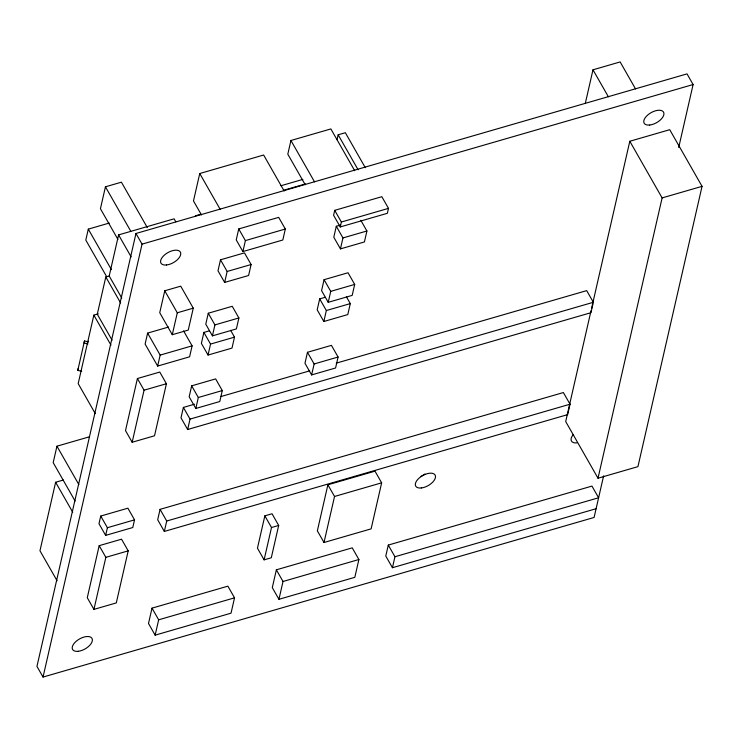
<?xml version="1.0" encoding="UTF-8"?>
<svg xmlns="http://www.w3.org/2000/svg" width="739" height="739" viewBox="0 0 739 739"><rect width="100%" height="100%" fill="white"/><g stroke="black" fill="none" stroke-linecap="round" stroke-linejoin="round"><path stroke-width="1.11" d="M81.706 371.283L77.78 370.415L78.223 368.382M88.421 341.852L84.486 340.975L84.043 343.016L87.978 343.884M109.233 223.067L88.301 229.127L85.798 240.083L106.638 276.626M147.32 227.603L121.418 182.182L105.437 186.81L100.43 208.731L117.889 239.344M89.327 436.823L56.949 446.199L53.19 462.632L75.101 501.042M77.78 370.415L84.486 340.975M63.351 480.027L55.628 482.262L39.961 550.758L57.069 580.752M98.269 313.844L93.853 315.128L78.186 383.624L95.294 413.618M175.817 221.82L174.099 218.818L118.6 234.9L109.196 275.998L105.806 276.977L97.28 314.241L112.106 340.236M678.707 147.514L693.108 84.542L687.03 73.882L135.967 233.487L36.95 666.393L43.038 677.063L594.101 517.457L603.615 475.851M43.038 677.063L142.045 244.147L135.967 233.487M100.735 516.053L98.98 523.72L105.64 535.387L132.789 527.526L134.544 519.85L127.893 508.192L100.735 516.053L107.395 527.72L105.64 535.387M168.547 327.044L147.615 333.104L145.112 344.069L157.656 366.064L189.6 356.808L192.103 345.852L183.549 330.85M99.183 545.668L87.276 597.731L93.936 609.389L116.291 602.913L128.198 550.86L121.547 539.193L99.183 545.668L105.843 557.335L93.936 609.389M137.408 378.534L125.51 430.588L132.161 442.255L154.525 435.779L166.423 383.717L159.772 372.059L137.408 378.534L144.068 390.201L132.161 442.255M164.751 290.787L159.735 312.708L172.279 334.702L188.26 330.084L193.267 308.163L180.722 286.169L164.751 290.787L177.295 312.791L172.279 334.702M284.173 191.013L263.638 155.024L199.752 173.526L193.479 200.925L201.47 214.929M157.656 366.064L160.16 355.108L147.615 333.104M160.067 509.356L157.684 519.766L164.335 531.433L567.654 414.625L570.037 404.205L563.377 392.548L160.067 509.356L166.718 521.023L164.335 531.433M194.459 404.224L183.374 407.429L181 417.849L187.651 429.507L590.96 312.699L593.343 302.288L586.692 290.621L336.282 363.145M191.669 385.841L189.166 396.806L195.817 408.464L219.779 401.526L222.282 390.571L215.631 378.904L191.669 385.841L198.32 397.508L195.817 408.464M209.331 330.841L203.89 332.411L201.387 343.376L208.038 355.043L232 348.097L234.503 337.141L230.623 330.333M208.278 313.234L205.775 324.19L212.426 335.857L236.378 328.92L238.891 317.964L232.24 306.297L208.278 313.234L214.929 324.901L212.426 335.857M220.499 259.805L217.987 270.77L224.647 282.427L248.6 275.49L251.112 264.534L244.452 252.867L220.499 259.805L227.15 271.472L224.647 282.427M187.651 429.507L190.034 419.096L183.374 407.429M208.038 355.043L210.541 344.078L203.89 332.411M152.012 608.142L148.502 623.485L155.153 635.152L231.03 613.176L234.54 597.833L227.88 586.166L152.012 608.142L158.663 619.809L155.153 635.152M238.743 228.933L236.24 239.898L242.891 251.565L282.825 239.999L285.328 229.035L278.677 217.368L238.743 228.933L245.394 240.6L242.891 251.565M354.702 170.718L330.869 128.928L290.935 140.493L287.804 154.192L305.216 184.722M337.03 139.726L338.157 134.794L345.344 132.715L365.306 167.707M264.848 515.85L257.449 548.181L264.109 559.848L271.296 557.769L278.686 525.438L272.035 513.771L264.848 515.85L271.499 527.517L264.109 559.848M334.721 210.347L333.594 215.28L340.245 226.947L387.365 213.294L388.492 208.37L381.841 196.703L334.721 210.347L341.372 222.014L340.245 226.947M307.47 352.3L304.967 363.265L311.618 374.922L335.58 367.985L338.083 357.029L331.432 345.362L307.47 352.3L314.13 363.967L311.618 374.922M325.142 297.3L319.691 298.87L317.188 309.835L323.839 321.502L347.801 314.555L350.304 303.6L346.425 296.792M324.079 279.693L321.576 290.658L328.227 302.316L352.189 295.378L354.692 284.423L348.041 272.756L324.079 279.693L330.73 291.36L328.227 302.316M340.661 225.007L336.3 226.263L333.797 237.228L340.448 248.886L364.41 241.949L366.913 230.993L360.817 220.296M323.839 321.502L326.342 310.537L319.691 298.87M340.448 248.886L342.951 237.93L336.3 226.263M276.368 569.824L272.294 587.634L278.945 599.301L354.822 577.325L358.886 559.515L352.235 547.848L276.368 569.824L283.019 581.491L278.945 599.301M327.876 484.802L317.354 530.833L324.005 542.5L371.126 528.856L381.647 482.826L374.996 471.159L327.876 484.802L334.536 496.469L324.005 542.5M392.437 567.709L394.949 556.744L598.599 497.763L591.948 486.096L388.289 545.077L385.786 556.042L392.437 567.709L596.096 508.718M585.288 103.46L592.983 69.808L620.141 61.937L635.54 88.929M591.08 310.556L565.695 421.553L598.008 478.207L637.942 466.642L702.05 186.348L669.737 129.695L629.804 141.26L593.131 301.586M591.597 308.311L592.623 303.831M598.008 478.207L662.116 197.913L629.804 141.26M87.414 342.36L88.541 341.196M280.885 185.757L302.888 179.383M195.401 215.816L200.906 214.218M283.443 190.311L305.456 183.937M142.045 244.147L693.108 84.542M245.394 240.6L285.328 229.035M341.372 222.014L388.492 208.37M227.15 271.472L251.112 264.534M342.951 237.93L366.913 230.993M177.295 312.791L193.267 308.163M214.929 324.901L238.891 317.964M330.73 291.36L354.692 284.423M662.116 197.913L702.05 186.348M160.16 355.108L192.103 345.852M210.541 344.078L234.503 337.141M326.342 310.537L350.304 303.6M144.068 390.201L166.423 383.717M198.32 397.508L222.282 390.571M314.13 363.967L338.083 357.029M221.044 396.52L309.687 370.849M190.034 419.096L593.343 302.288M107.395 527.72L134.544 519.85M166.718 521.023L570.037 404.205M105.843 557.335L128.198 550.86M334.536 496.469L381.647 482.826M271.499 527.517L278.686 525.438M283.019 581.491L358.886 559.515M158.663 619.809L234.54 597.833M592.983 69.808L608.382 96.8M338.157 134.794L358.11 169.785M290.935 140.493L314.528 181.849M199.752 173.526L220.277 209.525M388.289 545.077L394.949 556.744M105.437 186.81L130.785 231.242M118.6 234.9L131.145 256.895M88.301 229.127L111.395 269.615M109.196 275.998L121.741 297.993M105.806 276.977L120.633 302.972M93.853 315.128L110.961 345.122M56.949 446.199L78.861 484.599M55.628 482.262L72.736 512.256M577.048 442.864A11.168 5.718 -29.7 0 1 573.288 434.578M424.925 473.995A11.168 5.718 -29.7 0 1 420.777 476.47M166.561 264.978A11.168 5.718 -29.7 0 0 180.713 253.043A11.168 5.718 -29.7 0 0 164.714 254.807A11.168 5.718 -29.7 0 0 166.561 264.978M649.747 125.03A11.168 5.718 -29.7 0 0 663.89 113.095A11.168 5.718 -29.7 0 0 647.891 114.868A11.168 5.718 -29.7 0 0 649.747 125.03M78.205 651.308A11.168 5.718 -29.7 0 0 92.347 639.374A11.168 5.718 -29.7 0 0 76.348 641.138A11.168 5.718 -29.7 0 0 78.205 651.308M421.313 487.971A11.168 5.718 -29.7 0 0 435.465 476.036A11.168 5.718 -29.7 0 0 419.466 477.8A11.168 5.718 -29.7 0 0 421.313 487.971"/></g></svg>
